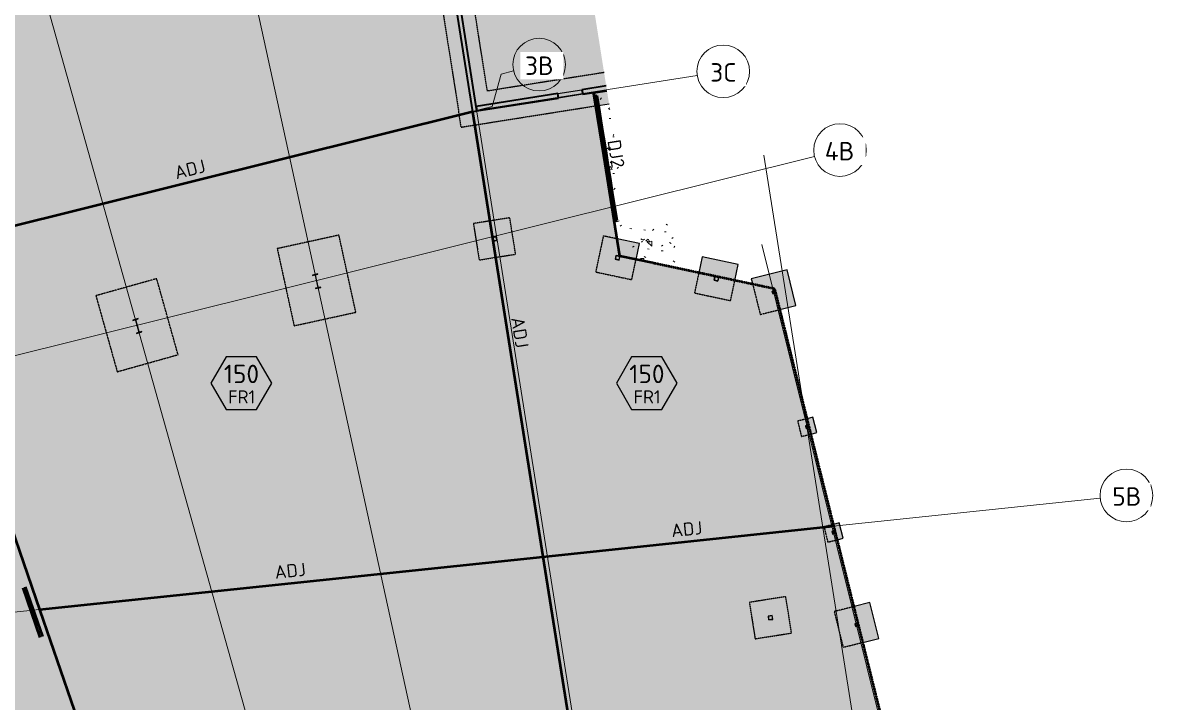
# Model space of a CAD drawing. Header units: millimetres. Extents: x -2407225 to -2284062, y -3762 to 4044235.
# Drawn here: x -2336989 to -2293962, y 3976518 to 4002354 of the extents above; entities that cross this region are included whole.
import ezdxf

# ---------------------------------------------------------------- set-up
doc = ezdxf.new("R2010")
doc.units = ezdxf.units.MM
for name, pattern in [('Dash', [7, 5, -2]), ('Hidden Double', [7, 5, -2]), ('Hidden Half', [3, 2, -1])]:
    doc.linetypes.add(name, pattern=pattern)
for name, color, linetype, lineweight in [('A-060-M_DETAIL', 3, 'Continuous', 25), ('A-200-M_WALL_EXT', 113, 'Continuous', 13), ('A-230-H-FLOOR', 190, 'Continuous', 13), ('A-230-M_FLOOR', 192, 'Continuous', 13), ('A-230-MH_FLOOR', 190, 'Hidden Double', 13), ('S-160-M_FOUND', 171, 'Continuous', 13), ('S-160-MH_FOUND', 171, 'Hidden Half', 13), ('S-230-A-FLOOR', 171, 'Continuous', 18), ('S-280-M_COLUMN', 52, 'Continuous', 13), ('S-280-MH_COLUMN', 52, 'Hidden Half', 13), ('Z-030-M_GRID', 191, 'Continuous', 13), ('Z-033_T_GRIDREF', 31, 'Continuous', 13), ('Z-060-M_DETAIL', 92, 'Continuous', 25)]:
    doc.layers.add(name, color=color, linetype=linetype, lineweight=lineweight)
doc.styles.add('ISOCPEUR', font='isocpeur.ttf', dxfattribs={"height": 700})
doc.styles.add('ISOCPEUR_1', font='isocpeur.ttf', dxfattribs={"height": 500})

# ---------------------------------------------------------------- blocks, each defined once
blk = doc.blocks.new('NRP_Column-Steel-SHS - SC433 - 100x100x5_0SHS-4142726-S1_001 - INTERNAL SLAB ON GROUND PLAN - PART 2')
at = {"layer": 'S-280-M_COLUMN', "lineweight": 25}
for p, q in [((50, 50), (-50, 50)), ((-50, 50), (-50, -50)), ((-45, -45), (-45, 45)), ((-45, 45), (45, 45)), ((45, 45), (45, -45)), ((50, -50), (50, 50)), ((-50, -50), (50, -50)), ((45, -45), (-45, -45))]:
    blk.add_line(p, q, dxfattribs=at)
blk = doc.blocks.new('NRP_Column-Steel-SHS - SC440 - 150x150x5_0SHS-3900631-S1_001 - INTERNAL SLAB ON GROUND PLAN - PART 2')
at = {"layer": 'S-280-M_COLUMN', "lineweight": 25}
for p, q in [((75, 75), (-75, 75)), ((-75, 75), (-75, -75)), ((-70, -70), (-70, 70)), ((-70, 70), (70, 70)), ((70, 70), (70, -70)), ((75, -75), (75, 75)), ((-75, -75), (75, -75)), ((70, -70), (-70, -70))]:
    blk.add_line(p, q, dxfattribs=at)
blk = doc.blocks.new('NRP_Column-Steel-SHS - SC440 - 150x150x5_0SHS-3900632-S1_001 - INTERNAL SLAB ON GROUND PLAN - PART 2')
at = {"layer": 'S-280-M_COLUMN', "lineweight": 25}
for p, q in [((75, 75), (-75, 75)), ((-75, 75), (-75, -75)), ((-70, -70), (-70, 70)), ((-70, 70), (70, 70)), ((70, 70), (70, -70)), ((75, -75), (75, 75)), ((-75, -75), (75, -75)), ((70, -70), (-70, -70))]:
    blk.add_line(p, q, dxfattribs=at)
blk = doc.blocks.new('NRP_Column-Steel-SHS - SC440 - 150x150x5_0SHS-3964800-S1_001 - INTERNAL SLAB ON GROUND PLAN - PART 2')
at = {"layer": 'S-280-M_COLUMN', "lineweight": 25}
for p, q in [((75, 75), (-75, 75)), ((-75, 75), (-75, -75)), ((-70, -70), (-70, 70)), ((-70, 70), (70, 70)), ((70, 70), (70, -70)), ((75, -75), (75, 75)), ((-75, -75), (75, -75)), ((70, -70), (-70, -70))]:
    blk.add_line(p, q, dxfattribs=at)
blk = doc.blocks.new('NRP_Column-Steel-SHS - SC433 - 100x100x5_0SHS-4142520-S1_001 - INTERNAL SLAB ON GROUND PLAN - PART 2')
at = {"layer": 'S-280-M_COLUMN', "lineweight": 25}
for p, q in [((50, 50), (-50, 50)), ((-50, 50), (-50, -50)), ((-45, -45), (-45, 45)), ((-45, 45), (45, 45)), ((45, 45), (45, -45)), ((50, -50), (50, 50)), ((-50, -50), (50, -50)), ((45, -45), (-45, -45))]:
    blk.add_line(p, q, dxfattribs=at)
blk = doc.blocks.new('NRP_Column-Steel-SHS - M433 - 100x100x5_0SHS-3957470-S1_001 - INTERNAL SLAB ON GROUND PLAN - PART 2')
at = {"layer": 'S-280-M_COLUMN', "lineweight": 25}
for p, q in [((50, 50), (-50, 50)), ((-50, 50), (-50, -50)), ((-45, -45), (-45, 45)), ((-45, 45), (45, 45)), ((45, 45), (45, -45)), ((50, -50), (50, 50)), ((-50, -50), (50, -50)), ((45, -45), (-45, -45))]:
    blk.add_line(p, q, dxfattribs=at)
blk = doc.blocks.new('NRP_Column-Steel-SHS - SC440 - 150x150x5_0SHS-4146255-S1_001 - INTERNAL SLAB ON GROUND PLAN - PART 2')
at = {"layer": 'S-280-M_COLUMN', "lineweight": 25}
for p, q in [((75, 75), (-75, 75)), ((-75, 75), (-75, -75)), ((-70, -70), (-70, 70)), ((-70, 70), (70, 70)), ((70, 70), (70, -70)), ((75, -75), (75, 75)), ((-75, -75), (75, -75)), ((70, -70), (-70, -70))]:
    blk.add_line(p, q, dxfattribs=at)
blk = doc.blocks.new('NRP_Column-Steel-SHS - M433 - 100x100x5_0SHS-4143105-S1_001 - INTERNAL SLAB ON GROUND PLAN - PART 2')
at = {"layer": 'S-280-M_COLUMN', "lineweight": 25}
for p, q in [((50, 50), (-50, 50)), ((-50, 50), (-50, -50)), ((-45, -45), (-45, 45)), ((-45, 45), (45, 45)), ((45, 45), (45, -45)), ((50, -50), (50, 50)), ((-50, -50), (50, -50)), ((45, -45), (-45, -45))]:
    blk.add_line(p, q, dxfattribs=at)
blk = doc.blocks.new('FP_12-S1_001 - INTERNAL SLAB ON GROUND PLAN - PART 2')
at = {"layer": 'A-230-M_FLOOR', "color": 254}
for p, q in [((-2315045, 3999439), (-2315004, 3999497)), ((-2314737, 3999092), (-2314689, 3999111)), ((-2314737, 3999092), (-2314680, 3999049)), ((-2314708, 3998706), (-2314642, 3998716)), ((-2314562, 3998067), (-2314529, 3998099)), ((-2314574, 3998014), (-2314517, 3998020)), ((-2314787, 3997578), (-2314670, 3997613)), ((-2314787, 3997578), (-2314674, 3997488)), ((-2314670, 3997613), (-2314674, 3997488)), ((-2314726, 3996818), (-2314654, 3996882)), ((-2314723, 3996798), (-2314595, 3996773)), ((-2314666, 3997027), (-2314624, 3997078)), ((-2314654, 3996882), (-2314595, 3996773)), ((-2314401, 3996812), (-2314351, 3996856)), ((-2314575, 3996618), (-2314508, 3996619)), ((-2314692, 3995936), (-2314670, 3995935)), ((-2314533, 3996018), (-2314482, 3996058)), ((-2314577, 3995258), (-2314562, 3995257)), ((-2314377, 3994790), (-2314325, 3994826)), ((-2314288, 3994616), (-2314245, 3994660)), ((-2312550, 3994697), (-2312490, 3994658)), ((-2313922, 3994527), (-2313854, 3994521)), ((-2313398, 3994478), (-2313330, 3994471)), ((-2313061, 3994457), (-2313018, 3994505)), ((-2312606, 3994406), (-2312538, 3994400)), ((-2312333, 3994153), (-2312281, 3994192)), ((-2313817, 3993819), (-2313764, 3993853)), ((-2313508, 3994132), (-2313448, 3994093)), ((-2313485, 3994005), (-2313441, 3994050)), ((-2313422, 3994082), (-2313370, 3994118)), ((-2313317, 3994060), (-2313225, 3994128)), ((-2313317, 3994060), (-2313164, 3994007)), ((-2313270, 3994018), (-2313091, 3994047)), ((-2313270, 3994018), (-2313084, 3993855)), ((-2313225, 3994128), (-2313164, 3994007)), ((-2313091, 3994047), (-2313084, 3993855)), ((-2312722, 3993862), (-2312670, 3993899)), ((-2312416, 3993998), (-2312355, 3993957)), ((-2312252, 3993812), (-2312209, 3993861)), ((-2313518, 3993385), (-2313396, 3993391)), ((-2313518, 3993385), (-2313429, 3993297)), ((-2313396, 3993391), (-2313400, 3993291)), ((-2313380, 3993471), (-2313319, 3993430)), ((-2313259, 3993754), (-2313190, 3993745)), ((-2312732, 3993685), (-2312663, 3993677)), ((-2312281, 3993297), (-2312220, 3993254))]:
    blk.add_line(p, q, dxfattribs=at)
blk = doc.blocks.new('NRP_Column-Steel-UB - SC124 - 530UB82_0-4065242-S1_001 - INTERNAL SLAB ON GROUND PLAN - PART 2')
at = {"layer": 'S-280-M_COLUMN', "lineweight": 25}
for p, q in [((104.5, 264.1), (-104.5, 264.1)), ((-104.5, 264.1), (-104.5, 250.9)), ((-104.5, 250.9), (-18.8, 250.9)), ((-4.8, 236.9), (-4.8, -236.9)), ((4.8, -236.9), (4.8, 236.9)), ((18.8, 250.9), (104.5, 250.9)), ((104.5, 250.9), (104.5, 264.1)), ((-18.8, -250.9), (-104.5, -250.9)), ((-104.5, -250.9), (-104.5, -264.1)), ((-104.5, -264.1), (104.5, -264.1)), ((104.5, -250.9), (18.8, -250.9)), ((104.5, -264.1), (104.5, -250.9))]:
    blk.add_line(p, q, dxfattribs=at)
for centre, start, end in [((-18.8, 236.9), 0, 90), ((18.8, 236.9), 90, 180), ((-18.8, -236.9), 270, 0), ((18.8, -236.9), 180, 270)]:
    blk.add_arc(centre, 14, start, end, dxfattribs=at)
at = {"layer": 'S-280-MH_COLUMN', "lineweight": 25}
for centre, start, end in [((-18.8, 236.9), 0, 90), ((18.8, 236.9), 90, 180), ((-18.8, -236.9), 270, 0), ((18.8, -236.9), 180, 270)]:
    blk.add_arc(centre, 14, start, end, dxfattribs=at)
blk = doc.blocks.new('NRP_Column-Steel-UB - SC124 - 530UB82_0-4039852-S1_001 - INTERNAL SLAB ON GROUND PLAN - PART 2')
at = {"layer": 'S-280-M_COLUMN', "lineweight": 25}
for p, q in [((104.5, 264.1), (-104.5, 264.1)), ((-104.5, 264.1), (-104.5, 250.9)), ((-104.5, 250.9), (-18.8, 250.9)), ((-4.8, 236.9), (-4.8, -236.9)), ((4.8, -236.9), (4.8, 236.9)), ((18.8, 250.9), (104.5, 250.9)), ((104.5, 250.9), (104.5, 264.1)), ((-18.8, -250.9), (-104.5, -250.9)), ((-104.5, -250.9), (-104.5, -264.1)), ((-104.5, -264.1), (104.5, -264.1)), ((104.5, -250.9), (18.8, -250.9)), ((104.5, -264.1), (104.5, -250.9))]:
    blk.add_line(p, q, dxfattribs=at)
for centre, start, end in [((-18.8, 236.9), 0, 90), ((18.8, 236.9), 90, 180), ((-18.8, -236.9), 270, 0), ((18.8, -236.9), 180, 270)]:
    blk.add_arc(centre, 14, start, end, dxfattribs=at)
at = {"layer": 'S-280-MH_COLUMN', "lineweight": 25}
for centre, start, end in [((-18.8, 236.9), 0, 90), ((18.8, 236.9), 90, 180), ((-18.8, -236.9), 270, 0), ((18.8, -236.9), 180, 270)]:
    blk.add_arc(centre, 14, start, end, dxfattribs=at)
blk = doc.blocks.new('NRP_Foundation-Pad Footing Fibre _v2_ - PF5 -1400 x 1400 x 400d-V3-S1_001 - INTERNAL SLAB ON GROUND PLAN - PART 2')
at = {"layer": 'S-160-M_FOUND', "linetype": 'Dash', "lineweight": 25}
blk.add_hatch(color=10, dxfattribs=at).paths.add_polyline_path([(-650, -425), (-650, -1050), (750, -1050), (750, -425)])
at = {"layer": 'S-160-M_FOUND', "color": 9, "lineweight": 25}
for p, q in [((-650, -425), (-650, -1050)), ((750, -1050), (750, -425)), ((-650, -1050), (750, -1050))]:
    blk.add_line(p, q, dxfattribs=at)
at = {"layer": 'S-160-MH_FOUND', "color": 9, "linetype": 'Dash', "lineweight": 25}
for p, q in [((750, 350), (-650, 350)), ((-650, 350), (-650, -425)), ((750, -425), (750, 350))]:
    blk.add_line(p, q, dxfattribs=at)
blk = doc.blocks.new('NRP_Foundation-Pad Footing Fibre _v2_ - PF5 -1400 x 1400 x 400d-V4-S1_001 - INTERNAL SLAB ON GROUND PLAN - PART 2')
at = {"layer": 'S-160-M_FOUND', "linetype": 'Dash', "lineweight": 25}
blk.add_hatch(color=10, dxfattribs=at).paths.add_polyline_path([(-650, -424), (-650, -1050), (750, -1050), (750, 350), (533, 350), (156, -424)])
at = {"layer": 'S-160-M_FOUND', "color": 9, "lineweight": 25}
for p, q in [((750, 350), (533, 350)), ((750, -1050), (750, 350)), ((-650, -424), (-650, -1050)), ((-650, -1050), (750, -1050))]:
    blk.add_line(p, q, dxfattribs=at)
at = {"layer": 'S-160-MH_FOUND', "color": 9, "linetype": 'Dash', "lineweight": 25}
for p, q in [((533, 350), (-650, 350)), ((-650, 350), (-650, -424))]:
    blk.add_line(p, q, dxfattribs=at)
blk = doc.blocks.new('NRP_Foundation-Pad Footing Fibre _v2_ - PF5 -1400 x 1400 x 400d-V16-S1_001 - INTERNAL SLAB ON GROUND PLAN - PART 2')
at = {"layer": 'S-160-MH_FOUND', "color": 9, "linetype": 'Dash', "lineweight": 25}
for p, q in [((750, 350), (-650, 350)), ((-650, 350), (-650, -1050)), ((750, -1050), (750, 350)), ((-650, -1050), (750, -1050))]:
    blk.add_line(p, q, dxfattribs=at)
blk = doc.blocks.new('NRP_Foundation-Pad Footing Fibre _v2_ - PF5 -1400 x 1400 x 400d-V5-S1_001 - INTERNAL SLAB ON GROUND PLAN - PART 2')
at = {"layer": 'S-160-M_FOUND', "linetype": 'Dash', "lineweight": 25}
blk.add_hatch(color=10, dxfattribs=at).paths.add_polyline_path([(133, -1050), (750, -1050), (750, -184), (133, -421)])
at = {"layer": 'S-160-M_FOUND', "color": 9, "lineweight": 25}
for p, q in [((750, -1050), (750, -184)), ((133, -1050), (750, -1050))]:
    blk.add_line(p, q, dxfattribs=at)
at = {"layer": 'S-160-MH_FOUND', "color": 9, "linetype": 'Dash', "lineweight": 25}
for p, q in [((750, 350), (-650, 350)), ((-650, 350), (-650, -1050)), ((750, -184), (750, 350)), ((-650, -1050), (133, -1050))]:
    blk.add_line(p, q, dxfattribs=at)
blk = doc.blocks.new('NRP_Foundation-Pad Footing Fibre _v2_ - PF1 - 3000 x 2400 x 600d-V18-S1_001 - INTERNAL SLAB ON GROUND PLAN - PART 2')
at = {"layer": 'S-160-MH_FOUND', "color": 9, "linetype": 'Dash', "lineweight": 25}
for p, q in [((1550, 850), (-1450, 850)), ((-1450, 850), (-1450, -1550)), ((1550, -1550), (1550, 850)), ((-1450, -1550), (1550, -1550))]:
    blk.add_line(p, q, dxfattribs=at)
blk = doc.blocks.new('NRP_Foundation-Pad Footing Fibre _v2_ - PF6 -600 x 600 x 400d-V8-S1_001 - INTERNAL SLAB ON GROUND PLAN - PART 2')
at = {"layer": 'S-160-M_FOUND', "linetype": 'Dash', "lineweight": 25}
blk.add_hatch(color=10, dxfattribs=at).paths.add_polyline_path([(-250, -425), (-250, -650), (350, -650), (350, -425)])
at = {"layer": 'S-160-M_FOUND', "color": 9, "lineweight": 25}
for p, q in [((-250, -425), (-250, -650)), ((350, -650), (350, -425)), ((-250, -650), (350, -650))]:
    blk.add_line(p, q, dxfattribs=at)
at = {"layer": 'S-160-MH_FOUND', "color": 9, "linetype": 'Dash', "lineweight": 25}
for p, q in [((350, -50), (-250, -50)), ((-250, -50), (-250, -425)), ((350, -425), (350, -50))]:
    blk.add_line(p, q, dxfattribs=at)
blk = doc.blocks.new('NRP_Foundation-Pad Footing Fibre _v2_ - PF6 -600 x 600 x 400d-V9-S1_001 - INTERNAL SLAB ON GROUND PLAN - PART 2')
at = {"layer": 'S-160-M_FOUND', "linetype": 'Dash', "lineweight": 25}
blk.add_hatch(color=10, dxfattribs=at).paths.add_polyline_path([(-250, -425), (-250, -650), (350, -650), (350, -425)])
at = {"layer": 'S-160-M_FOUND', "color": 9, "lineweight": 25}
for p, q in [((-250, -425), (-250, -650)), ((350, -650), (350, -425)), ((-250, -650), (350, -650))]:
    blk.add_line(p, q, dxfattribs=at)
at = {"layer": 'S-160-MH_FOUND', "color": 9, "linetype": 'Dash', "lineweight": 25}
for p, q in [((350, -50), (-250, -50)), ((-250, -50), (-250, -425)), ((350, -424), (350, -50))]:
    blk.add_line(p, q, dxfattribs=at)
blk = doc.blocks.new('NRP_Foundation-Pad Footing Fibre _v2_ - PF5 -1400 x 1400 x 400d-V10-S1_001 - INTERNAL SLAB ON GROUND PLAN - PART 2')
at = {"layer": 'S-160-M_FOUND', "linetype": 'Dash', "lineweight": 25}
blk.add_hatch(color=10, dxfattribs=at).paths.add_polyline_path([(750, 350), (133, 350), (133, -1050), (750, -1050)])
at = {"layer": 'S-160-M_FOUND', "color": 9, "lineweight": 25}
for p, q in [((750, 350), (133, 350)), ((750, -1050), (750, 350)), ((133, -1050), (750, -1050))]:
    blk.add_line(p, q, dxfattribs=at)
at = {"layer": 'S-160-MH_FOUND', "color": 9, "linetype": 'Dash', "lineweight": 25}
for p, q in [((133, 350), (-650, 350)), ((-650, 350), (-650, -1050)), ((-650, -1050), (133, -1050))]:
    blk.add_line(p, q, dxfattribs=at)
blk = doc.blocks.new('NRP_Joint Location _v2_ - DJ2 - DOWELLED JOINT-4232448-S1_001 - INTERNAL SLAB ON GROUND PLAN - PART 2')
at = {"layer": 'Z-060-M_DETAIL', "lineweight": 50}
blk.add_line((0, 0), (4900, 0), dxfattribs=at)
blk = doc.blocks.new('NRP_Joint Location _v2_ - ADJ - ARMOURED DOWEL JOINT-4236247-S1_001 - INTERNAL SLAB ON GROUND PLAN - PART 2')
at = {"layer": 'Z-060-M_DETAIL', "lineweight": 50}
blk.add_line((0, 0), (21903, 0), dxfattribs=at)
blk = doc.blocks.new('NRP_Joint Location _v2_ - ADJ - ARMOURED DOWEL JOINT-4239940-S1_001 - INTERNAL SLAB ON GROUND PLAN - PART 2')
at = {"layer": 'Z-060-M_DETAIL', "lineweight": 50}
blk.add_line((0, 0), (9400, 0), dxfattribs=at)
blk = doc.blocks.new('NRP_Joint Location _v2_ - ADJ - ARMOURED DOWEL JOINT-4239869-S1_001 - INTERNAL SLAB ON GROUND PLAN - PART 2')
at = {"layer": 'Z-060-M_DETAIL', "lineweight": 50}
blk.add_line((0, 0), (17118, 0), dxfattribs=at)
blk = doc.blocks.new('NRP_Joint Location _v2_ - ADJ - ARMOURED DOWEL JOINT-4239692-S1_001 - INTERNAL SLAB ON GROUND PLAN - PART 2')
at = {"layer": 'Z-060-M_DETAIL', "lineweight": 50}
blk.add_line((0, 0), (19224, 0), dxfattribs=at)
blk = doc.blocks.new('NRP_Joint Location _v2_ - ADJ - ARMOURED DOWEL JOINT-4239777-S1_001 - INTERNAL SLAB ON GROUND PLAN - PART 2')
at = {"layer": 'Z-060-M_DETAIL', "lineweight": 50}
blk.add_line((0, 0), (11065, 0), dxfattribs=at)
blk = doc.blocks.new('NRP_Joint Location _v2_ - ADJ - ARMOURED DOWEL JOINT-4239870-S1_001 - INTERNAL SLAB ON GROUND PLAN - PART 2')
at = {"layer": 'Z-060-M_DETAIL', "lineweight": 50}
blk.add_line((0, 0), (12700, 0), dxfattribs=at)
blk = doc.blocks.new('NRP_Joint Location _v2_ - ADJ - ARMOURED DOWEL JOINT-4239941-S1_001 - INTERNAL SLAB ON GROUND PLAN - PART 2')
at = {"layer": 'Z-060-M_DETAIL', "lineweight": 50}
blk.add_line((0, 0), (11094.725527, 0), dxfattribs=at)
blk = doc.blocks.new('NRP_Reinf Trimmer Bars _v2_ - 2-N16 x 2000 Long-1443972-S1_001 - INTERNAL SLAB ON GROUND PLAN - PART 2')
at = {"layer": 'Z-060-M_DETAIL', "color": 236, "lineweight": 50}
for p, q in [((-1000, 250), (1000, 250)), ((-1000, 150), (1000, 150))]:
    blk.add_line(p, q, dxfattribs=at)
blk = doc.blocks.new('Grid - NRP_Grid-Head-320187-S1_001 - INTERNAL SLAB ON GROUND PLAN - PART 2')
at = {"layer": 'Z-033_T_GRIDREF'}
blk.add_circle((0, 0), 5, dxfattribs=at)
blk = doc.blocks.new('NRP_Slab Tag _v2_ - Thickness with Description-1497716-S1_001 - INTERNAL SLAB ON GROUND PLAN - PART 2')
at = {"layer": 'S-230-A-FLOOR', "lineweight": 25}
for p, q in [((-2.88, 4.99), (-5.76, -0.01)), ((2.9, 4.99), (-2.88, 4.99)), ((5.78, -0.01), (2.9, 4.99)), ((-5.76, -0.01), (-2.88, -5.01)), ((2.9, -5.01), (5.78, -0.01)), ((-2.88, -5.01), (2.9, -5.01))]:
    blk.add_line(p, q, dxfattribs=at)

msp = doc.modelspace()

# ---------------------------------------------------------------- hatches: boundary and pattern name
at = {"layer": 'A-230-H-FLOOR'}
h = msp.add_hatch(color=10, dxfattribs=at)
h.paths.add_polyline_path([(-2325852, 3969518), (-2302758, 3969518), (-2308415, 3992231), (-2314304, 3993483), (-2315289, 3999700), (-2319906, 3998968), (-2325867, 4036600), (-2331078, 4035296), (-2331120, 4035466), (-2334030, 4034738), (-2333988, 4034568), (-2336024, 4034059), (-2336061, 4034204), (-2337871, 4033751), (-2337834, 4033606), (-2353358, 4029722), (-2353942, 4031417), (-2354991, 4031056), (-2355040, 4031197), (-2356804, 4030590), (-2356756, 4030448), (-2358753, 4029760), (-2347502, 3997085), (-2399889, 3979047), (-2399889, 3973449), (-2397919, 3974128), (-2396331, 3969518), (-2350532, 3969518)])
h.paths.add_polyline_path([(-2393038, 3969704), (-2393038, 3975808), (-2380625, 3980083), (-2377051, 3969704), (-2380625, 3969704)])
msp.add_hatch(color=10, dxfattribs=at).paths.add_polyline_path([(-2319761, 3999169), (-2314822, 3999951), (-2320243, 4034174), (-2321934, 4033906), (-2321634, 4032010), (-2324881, 4031496), (-2320023, 4000826)])
at = {"layer": 'S-160-M_FOUND'}
for points in [[(-2319920, 3999055), (-2319241, 3999162), (-2319255, 3999249), (-2319761, 3999169), (-2325972, 4038380), (-2325465, 4038460), (-2325520, 4038806), (-2326705, 4038618), (-2326474, 4037157), (-2325941, 4037290), (-2325650, 4036126), (-2325786, 4036092), (-2319938, 3999169)], [(-2319906, 3998968), (-2315289, 3999700), (-2315209, 3999194), (-2314715, 3999272), (-2314822, 3999951), (-2319255, 3999249), (-2319241, 3999162), (-2319920, 3999055)]]:
    msp.add_hatch(color=10, dxfattribs=at).paths.add_polyline_path(points)

# ---------------------------------------------------------------- linework, layer by layer
at = {"layer": 'A-200-M_WALL_EXT', "lineweight": 35}
for p, q in [((-2319733, 3998996), (-2321830, 4012231)), ((-2320970, 4005685), (-2319906, 3998968)), ((-2314822, 3999951), (-2315742, 3999805)), ((-2315742, 3999805), (-2315715, 3999632)), ((-2316661, 3999660), (-2319761, 3999169)), ((-2319733, 3998996), (-2316633, 3999487)), ((-2316633, 3999487), (-2316661, 3999660)), ((-2315715, 3999632), (-2315289, 3999700)), ((-2319906, 3998968), (-2319733, 3998996)), ((-2319761, 3999169), (-2319733, 3998996))]:
    msp.add_line(p, q, dxfattribs=at)
at = {"layer": 'A-230-M_FLOOR', "color": 226, "lineweight": 25}
for p, q in [((-2316660, 3999660), (-2315742, 3999805)), ((-2315715, 3999632), (-2316633, 3999487)), ((-2308415, 3992231), (-2313066, 3993220)), ((-2302758, 3969518), (-2308415, 3992231))]:
    msp.add_line(p, q, dxfattribs=at)
at = {"layer": 'A-230-M_FLOOR', "lineweight": 50}
for p, q in [((-2315289, 3999700), (-2314795, 3999778)), ((-2314304, 3993483), (-2315289, 3999700)), ((-2315241, 3999557), (-2314491, 3994818)), ((-2315203, 3999563), (-2314452, 3994825)), ((-2314413, 3994831), (-2315164, 3999570)), ((-2313066, 3993220), (-2314304, 3993483))]:
    msp.add_line(p, q, dxfattribs=at)
at = {"layer": 'A-230-M_FLOOR', "lineweight": 50, "flags": 128}
for points in [[(-2315162, 3999570), (-2315203, 3999563), (-2315244, 3999557)], [(-2315244, 3999557), (-2315160, 3999030), (-2315077, 3998504), (-2314993, 3997977), (-2314910, 3997451), (-2314827, 3996924), (-2314743, 3996398), (-2314660, 3995871), (-2314576, 3995345), (-2314493, 3994818)], [(-2314411, 3994831), (-2314495, 3995358), (-2314578, 3995884), (-2314661, 3996411), (-2314745, 3996937), (-2314828, 3997464), (-2314912, 3997990), (-2314995, 3998517), (-2315078, 3999043), (-2315162, 3999570)], [(-2314493, 3994818), (-2314452, 3994825), (-2314411, 3994831)]]:
    msp.add_lwpolyline(points, dxfattribs=at)
at = {"layer": 'A-230-MH_FLOOR', "lineweight": 50}
for p, q in [((-2308415, 3992231), (-2313066, 3993220)), ((-2302758, 3969518), (-2308415, 3992231))]:
    msp.add_line(p, q, dxfattribs=at)
at = {"layer": 'S-160-M_FOUND', "color": 9, "lineweight": 25}
msp.add_line((-2315209, 3999194), (-2314715, 3999272), dxfattribs=at)
at = {"layer": 'S-160-MH_FOUND', "color": 9, "linetype": 'Dash', "lineweight": 25}
for p, q in [((-2319335, 3999755), (-2325465, 4038460)), ((-2326285, 4035967), (-2320426, 3998975)), ((-2314903, 4000457), (-2319335, 3999755)), ((-2320332, 3998382), (-2320426, 3998975)), ((-2320332, 3998382), (-2315209, 3999194))]:
    msp.add_line(p, q, dxfattribs=at)
at = {"layer": 'Z-030-M_GRID'}
for p, q in [((-2313552, 3959967), (-2326899, 4044235)), ((-2318700, 3959967), (-2336919, 4043287)), ((-2323979, 3959967), (-2346587, 4040575)), ((-2329433, 3959967), (-2356066, 4037312)), ((-2319734, 3999021), (-2311365, 4000347)), ((-2319159, 3999165), (-2318816, 4000399)), ((-2318816, 4000399), (-2318339, 4000517)), ((-2319159, 3999165), (-2342215, 3993419)), ((-2306911, 3997268), (-2341053, 3988759)), ((-2300459, 3959967), (-2308912, 3993921)), ((-2296055, 3984279), (-2368472, 3976668))]:
    msp.add_line(p, q, dxfattribs=at)

# ---------------------------------------------------------------- block references
at = {"layer": 'A-230-M_FLOOR', "lineweight": 50}
msp.add_blockref('FP_12-S1_001 - INTERNAL SLAB ON GROUND PLAN - PART 2', (0, 0), dxfattribs=at)
at = {"layer": 'S-160-MH_FOUND', "color": 9, "linetype": 'Dash', "lineweight": 25}
for name, p, rotation in [('NRP_Foundation-Pad Footing Fibre _v2_ - PF5 -1400 x 1400 x 400d-V16-S1_001 - INTERNAL SLAB ON GROUND PLAN - PART 2', (-2319403, 3994031), 99.00032838808393), ('NRP_Foundation-Pad Footing Fibre _v2_ - PF1 - 3000 x 2400 x 600d-V18-S1_001 - INTERNAL SLAB ON GROUND PLAN - PART 2', (-2326157, 3992431), 102.3344071202231), ('NRP_Foundation-Pad Footing Fibre _v2_ - PF5 -1400 x 1400 x 400d-V5-S1_001 - INTERNAL SLAB ON GROUND PLAN - PART 2', (-2314744, 3993440), 78.000000000025), ('NRP_Foundation-Pad Footing Fibre _v2_ - PF5 -1400 x 1400 x 400d-V10-S1_001 - INTERNAL SLAB ON GROUND PLAN - PART 2', (-2310989, 3992642), 78.000000000025), ('NRP_Foundation-Pad Footing Fibre _v2_ - PF5 -1400 x 1400 x 400d-V4-S1_001 - INTERNAL SLAB ON GROUND PLAN - PART 2', (-2308789, 3991978), 103.9804034904678), ('NRP_Foundation-Pad Footing Fibre _v2_ - PF1 - 3000 x 2400 x 600d-V18-S1_001 - INTERNAL SLAB ON GROUND PLAN - PART 2', (-2332970, 3990711), 105.667407120215), ('NRP_Foundation-Pad Footing Fibre _v2_ - PF6 -600 x 600 x 400d-V9-S1_001 - INTERNAL SLAB ON GROUND PLAN - PART 2', (-2307514, 3986857), 103.9804034905034), ('NRP_Foundation-Pad Footing Fibre _v2_ - PF6 -600 x 600 x 400d-V8-S1_001 - INTERNAL SLAB ON GROUND PLAN - PART 2', (-2306514, 3982840), 103.9866651989975), ('NRP_Foundation-Pad Footing Fibre _v2_ - PF5 -1400 x 1400 x 400d-V16-S1_001 - INTERNAL SLAB ON GROUND PLAN - PART 2', (-2308921, 3979631), 98.99773453049508), ('NRP_Foundation-Pad Footing Fibre _v2_ - PF5 -1400 x 1400 x 400d-V3-S1_001 - INTERNAL SLAB ON GROUND PLAN - PART 2', (-2305639, 3979327), 103.9804034904678)]:
    msp.add_blockref(name, p, dxfattribs=dict(at, rotation=rotation))
at = {"layer": 'S-230-A-FLOOR', "lineweight": 25, "xscale": 199.9999999999999, "yscale": 199.9999999999999, "zscale": 199.9999999999999}
for p in [(-2328684, 3988653), (-2313284, 3988653)]:
    msp.add_blockref('NRP_Slab Tag _v2_ - Thickness with Description-1497716-S1_001 - INTERNAL SLAB ON GROUND PLAN - PART 2', p, dxfattribs=at)
at = {"layer": 'S-280-M_COLUMN', "lineweight": 25}
for name, p, rotation in [('NRP_Column-Steel-SHS - SC440 - 150x150x5_0SHS-3964800-S1_001 - INTERNAL SLAB ON GROUND PLAN - PART 2', (-2319065, 3994135), 9.000328388111722), ('NRP_Column-Steel-SHS - SC440 - 150x150x5_0SHS-3900632-S1_001 - INTERNAL SLAB ON GROUND PLAN - PART 2', (-2314391, 3993417), 348.0000000000321), ('NRP_Column-Steel-SHS - SC440 - 150x150x5_0SHS-4146255-S1_001 - INTERNAL SLAB ON GROUND PLAN - PART 2', (-2310636, 3992618), 348.0000000000057), ('NRP_Column-Steel-SHS - SC433 - 100x100x5_0SHS-4142726-S1_001 - INTERNAL SLAB ON GROUND PLAN - PART 2', (-2308461, 3992111), 13.98040349050562), ('NRP_Column-Steel-SHS - M433 - 100x100x5_0SHS-3957470-S1_001 - INTERNAL SLAB ON GROUND PLAN - PART 2', (-2307187, 3986990), 13.98040349051934), ('NRP_Column-Steel-SHS - SC433 - 100x100x5_0SHS-4142520-S1_001 - INTERNAL SLAB ON GROUND PLAN - PART 2', (-2306186, 3982973), 13.98666519897196), ('NRP_Column-Steel-SHS - SC440 - 150x150x5_0SHS-3900631-S1_001 - INTERNAL SLAB ON GROUND PLAN - PART 2', (-2308583, 3979736), 8.997734530499292), ('NRP_Column-Steel-SHS - M433 - 100x100x5_0SHS-4143105-S1_001 - INTERNAL SLAB ON GROUND PLAN - PART 2', (-2305312, 3979460), 13.98040349051934)]:
    msp.add_blockref(name, p, dxfattribs=dict(at, rotation=rotation))
at = {"layer": 'S-280-MH_COLUMN', "lineweight": 25}
for name, p, rotation in [('NRP_Column-Steel-UB - SC124 - 530UB82_0-4039852-S1_001 - INTERNAL SLAB ON GROUND PLAN - PART 2', (-2325819, 3992525), 12.33440712063964), ('NRP_Column-Steel-UB - SC124 - 530UB82_0-4065242-S1_001 - INTERNAL SLAB ON GROUND PLAN - PART 2', (-2332633, 3990823), 15.66740712021306)]:
    msp.add_blockref(name, p, dxfattribs=dict(at, rotation=rotation))
at = {"layer": 'Z-033_T_GRIDREF', "xscale": 199.9999999999999, "yscale": 199.9999999999999, "zscale": 199.9999999999999}
for p, rotation in [((-2317369, 4000759), 103.9934690902113), ((-2310377, 4000503), 279.0003283881442), ((-2305941, 3997510), 103.9934690902133), ((-2295061, 3984383), 95.99999999999972)]:
    msp.add_blockref('Grid - NRP_Grid-Head-320187-S1_001 - INTERNAL SLAB ON GROUND PLAN - PART 2', p, dxfattribs=dict(at, rotation=rotation))
at = {"layer": 'Z-060-M_DETAIL', "lineweight": 50}
for name, p, rotation in [('NRP_Joint Location _v2_ - DJ2 - DOWELLED JOINT-4232448-S1_001 - INTERNAL SLAB ON GROUND PLAN - PART 2', (-2314525, 3994880), 99.08239868380053), ('NRP_Joint Location _v2_ - ADJ - ARMOURED DOWEL JOINT-4236247-S1_001 - INTERNAL SLAB ON GROUND PLAN - PART 2', (-2319906, 3998968), 193.9934690902114), ('NRP_Joint Location _v2_ - ADJ - ARMOURED DOWEL JOINT-4239869-S1_001 - INTERNAL SLAB ON GROUND PLAN - PART 2', (-2319906, 3998968), 279.0003283881456), ('NRP_Joint Location _v2_ - ADJ - ARMOURED DOWEL JOINT-4239940-S1_001 - INTERNAL SLAB ON GROUND PLAN - PART 2', (-2339396, 3988901), 289.0004071202155), ('NRP_Joint Location _v2_ - ADJ - ARMOURED DOWEL JOINT-4239777-S1_001 - INTERNAL SLAB ON GROUND PLAN - PART 2', (-2317227, 3982054), 6.00000000000021), ('NRP_Joint Location _v2_ - ADJ - ARMOURED DOWEL JOINT-4239692-S1_001 - INTERNAL SLAB ON GROUND PLAN - PART 2', (-2336346, 3980044), 5.999999999999357), ('NRP_Joint Location _v2_ - ADJ - ARMOURED DOWEL JOINT-4239870-S1_001 - INTERNAL SLAB ON GROUND PLAN - PART 2', (-2317228, 3982062), 279.0003283881456), ('NRP_Joint Location _v2_ - ADJ - ARMOURED DOWEL JOINT-4239941-S1_001 - INTERNAL SLAB ON GROUND PLAN - PART 2', (-2336336, 3980013), 289.0004071202155)]:
    msp.add_blockref(name, p, dxfattribs=dict(at, rotation=rotation))
at = {"layer": 'Z-060-M_DETAIL', "color": 236, "lineweight": 50, "rotation": 109.0004071202153}
msp.add_blockref('NRP_Reinf Trimmer Bars _v2_ - 2-N16 x 2000 Long-1443972-S1_001 - INTERNAL SLAB ON GROUND PLAN - PART 2', (-2336412, 3980011), dxfattribs=at)

# ---------------------------------------------------------------- texts
at = {"layer": 'A-060-M_DETAIL', "lineweight": 13, "char_height": 500, "attachment_point": 1, "style": 'ISOCPEUR_1'}
for s, insert, width, rotation in [('DJ2', (-2314283, 3997942), 1282.7, 279.0824), ('ADJ', (-2331272, 3996881), 1394.94, 13.9935), ('ADJ', (-2317945, 3991203), 1394.94, 279.0003), ('ADJ', (-2312379, 3983290), 1394.94, 6), ('ADJ', (-2327441, 3981707), 1394.94, 6)]:
    msp.add_mtext(s, dxfattribs=dict(at, insert=insert, width=width, rotation=rotation))
at = {"layer": 'S-230-A-FLOOR', "lineweight": 13, "attachment_point": 1}
for s, insert, char_height, width, style in [('150', (-2329347, 3989351), 700, 1619.41, 'ISOCPEUR'), ('150', (-2313947, 3989351), 700, 1619.41, 'ISOCPEUR'), ('FR1', (-2329181, 3988378), 500, 1218.56, 'ISOCPEUR_1'), ('FR1', (-2313781, 3988378), 500, 1218.56, 'ISOCPEUR_1')]:
    msp.add_mtext(s, dxfattribs=dict(at, insert=insert, char_height=char_height, width=width, style=style))

# ---------------------------------------------------------------- next in the draw order: texts
at = {"layer": 'Z-033_T_GRIDREF', "char_height": 700, "attachment_point": 1, "style": 'ISOCPEUR', "bg_fill": 3, "box_fill_scale": 1.25, "bg_fill_color": 256, "bg_fill_true_color": 13158600, "bg_fill_transparency": 0}
for s, insert, width in [('3B', (-2317907, 4001068), 1282.7), ('3C', (-2310870, 4000813), 1186.5), ('4B', (-2306518, 3997818), 1378.9), ('5B', (-2295600, 3984692), 1282.7)]:
    msp.add_mtext(s, dxfattribs=dict(at, insert=insert, width=width))

# ---------------------------------------------------------------- next in the draw order: linework, layer by layer
at = {"layer": 'Z-030-M_GRID'}
msp.add_line((-2302921, 3959967), (-2308837, 3997321), dxfattribs=at)

doc.saveas('drawing.dxf')
